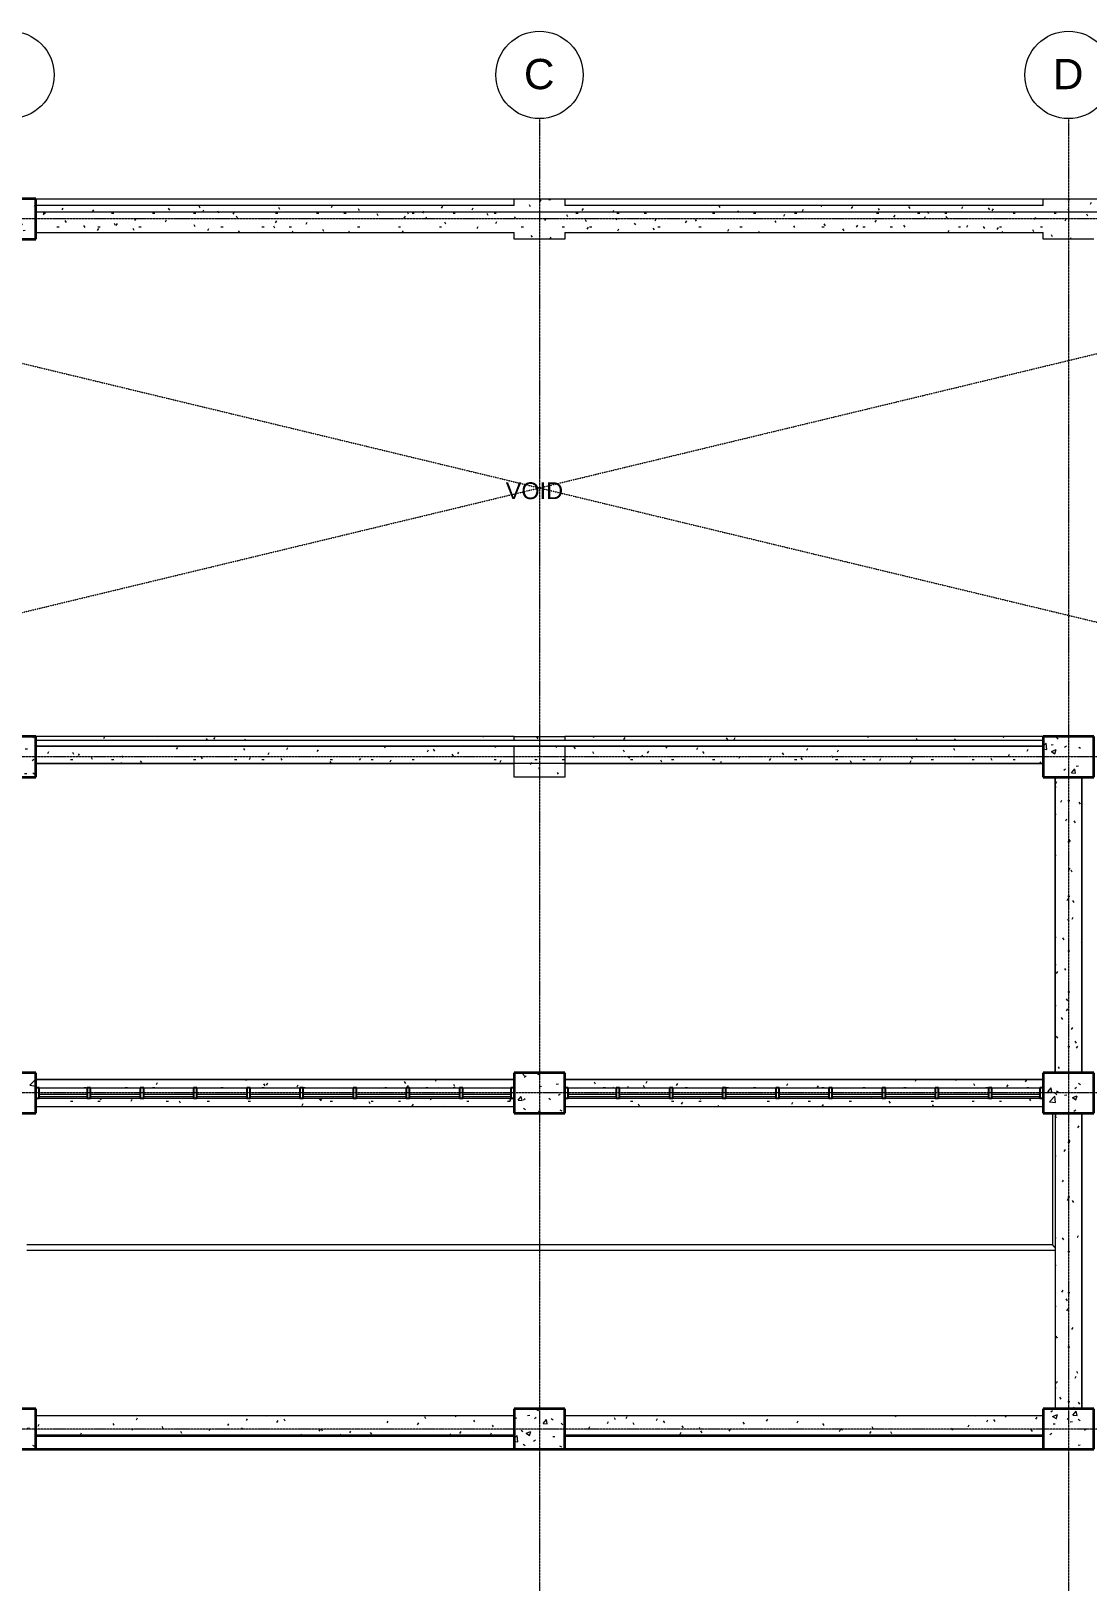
# Model space of a CAD drawing. Header units: millimetres. Extents: x -19238 to 17067, y -6268 to 16930.
# Drawn here: x -6885 to 8835, y -6268 to 16930 of the extents above; entities that cross this region are included whole.
import ezdxf

# ---------------------------------------------------------------- set-up
doc = ezdxf.new("R2010")
doc.units = ezdxf.units.MM
doc.linetypes.add('Dash', pattern=[6, 3, -3])
doc.linetypes.add('Grid Line', pattern=[22.225, 12.7, -3.175, 3.175, -3.175])
for name, color, linetype, lineweight in [('A-DETL-HDLN', 90, 'Dash', 9), ('A-DETL-MBND', 5, 'Continuous', 9), ('A-FLOR', 192, 'Continuous', 9), ('A-FLOR-HRAL', 11, 'Continuous', 9), ('A-GLAZ-CURT', 52, 'Continuous', 9), ('A-GLAZ-CWMG', 51, 'Continuous', 9), ('A-WALL', 113, 'Continuous', 9), ('G-ANNO-TEXT', 231, 'Continuous', 9), ('S-COLS', 52, 'Continuous', 9), ('S-GRID', 1, 'Continuous', 9), ('S-GRID-IDEN', 1, 'Continuous', 9)]:
    doc.layers.add(name, color=color, linetype=linetype, lineweight=lineweight)
doc.styles.add('Arial', font='arial.ttf', dxfattribs={"height": 450})
doc.styles.add('Arial_1', font='arial.ttf', dxfattribs={"height": 250})
pattern_1 = [(0, (0, 0), (812.8, 203.2), [33.528, -576.072, 33.528, -576.072, -3251.2]), (0, (0, 0), (812.8, 203.2), [-1219.2, 33.528, -1185.672, 33.528, -576.072, -1422.4]), (0, (0, 0), (812.8, 203.2), [-3048, 33.528, -372.872, 33.528, -982.472]), (120, (304.8, 101.6), (-582.3764, 602.3054), [33.528, -576.072, 33.528, -576.072, -3251.2]), (120, (304.8, 101.6), (-582.3764, 602.3054), [-1219.2, 33.528, -1185.672, 33.528, -576.072, -1422.4]), (120, (304.8, 101.6), (-582.3764, 602.3054), [-3048, 33.528, -372.872, 33.528, -982.472]), (240, (406.4, 508), (-230.4236, -805.5054), [33.528, -576.072, 33.528, -576.072, -3251.2]), (240, (406.4, 508), (-230.4236, -805.5054), [-1219.2, 33.528, -1185.672, 33.528, -576.072, -1422.4]), (240, (406.4, 508), (-230.4236, -805.5054), [-3048, 33.528, -372.872, 33.528, -982.472])]

# ---------------------------------------------------------------- blocks, each defined once
blk = doc.blocks.new('Top Rail Type - Top Rail_Internal_-369021-Level 4')
at = {"layer": 'A-DETL-MBND'}
for p, q in [((8308, 837), (8308, -1123)), ((8308, -1123), (-6952, -1123)), ((-6952, -1203), (8347, -1203))]:
    blk.add_line(p, q, dxfattribs=at)
blk.add_open_spline([(8308, -1123), (8308, -1123), (8308, -1124), (8311, -1126), (8314, -1130), (8318, -1133), (8321, -1136), (8324, -1140), (8328, -1143), (8331, -1147), (8335, -1151), (8339, -1155), (8343, -1159), (8346, -1161), (8347, -1163)], degree=3, knots=[-1, -1, -1, -1, -0.9333333, -0.8666667, -0.8, -0.7666667, -0.7333333, -0.7, -0.6666667, -0.6333333, -0.6, -0.5666667, -0.5333333, -0.504857, -0.504857, -0.504857, -0.504857], dxfattribs=at)
blk = doc.blocks.new('M_Concrete-Rectangular-Column - 600 x 750mm-V1-Level 4')
at = {"layer": 'S-COLS'}
h = blk.add_hatch(dxfattribs=at)
h.set_pattern_fill('FP_4', color=256, style=0, pattern_type=2)
h.set_pattern_definition([(320, (3862.6, 8547.1), (-63.756, -728.737), [76.2, -838.2]), (265, (3862.6, 8547.1), (764.23, 140.97), [60.96, -670.56]), (10.451, (3857.3, 8486.4), (700.467, -587.77), [64.76, -712.36]), (316.184, (4065.8, 8547.1), (-168.17, -1084.32), [114.3, -1257.3]), (6.636, (4051.8, 8456.8), (989.71, -949.61), [97.14, -1068.54]), (261.184, (4065.8, 8547.1), (989.7, -949.62), [91.44, -1005.84]), (291, (4015, 8445.5), (-409.06, -606.458), [76.2, -838.2]), (236, (4015, 8445.5), (736.753, -247.21), [60.96, -670.56]), (341.451, (3980.94, 8395), (327.685, -853.67), [64.76, -712.36]), (307.5, (3862.63, 8547.13), (338.22, -12.355), [33.528, -628.904, 33.528, -647.192, -673.1]), (307.5, (3862.63, 8547.13), (338.22, -12.355), [-1343.152, 33.528, -639.572]), (277.5, (3862.63, 8547.13), (400.722, -267.279), [33.528, -354.584, 33.528, -613.664, -256.54]), (277.5, (3862.63, 8547.13), (400.722, -267.279), [-1035.304, 33.528, -223.012]), (237.5, (3862.63, 8773.7), (-22.915, -542.363), [33.528, -220.472, 33.528, -1810.512]), (237.5, (3862.63, 8773.7), (-22.915, -542.363), [-287.528, -758.952, 33.528, -1018.032]), (227.5, (3862.63, 8875.3), (101.707, -592.517), [33.528, -296.672, 33.528, -492.76, -746.76]), (227.5, (3862.63, 8875.3), (101.707, -592.517), [-856.49, 33.53, -713.23])])
h.paths.add_polyline_path([(-300, 375), (-300, -375), (300, -375), (300, 375), (12, 375)], flags=0)
at = {"layer": 'S-COLS', "lineweight": 35}
for p, q in [((300, 375), (-300, 375)), ((-300, 375), (-300, -375)), ((300, -375), (300, 375)), ((-300, -375), (300, -375))]:
    blk.add_line(p, q, dxfattribs=at)
blk = doc.blocks.new('M_Concrete-Rectangular-Column - 600 x 750mm-V2-Level 4')
at = {"layer": 'S-COLS'}
h = blk.add_hatch(dxfattribs=at)
h.set_pattern_fill('FP_5', color=256, style=0, pattern_type=2)
h.set_pattern_definition([(320, (3862.6, 677.1), (-63.76, -728.74), [76.2, -838.2]), (265, (3862.6, 677.1), (764.23, 140.97), [60.96, -670.56]), (10.451, (3857.3, 616.4), (700.47, -587.77), [64.76, -712.36]), (316.184, (4065.8, 677.1), (-168.17, -1084.32), [114.3, -1257.3]), (6.636, (4051.8, 586.8), (989.7, -949.6), [97.14, -1068.54]), (261.184, (4065.8, 677.1), (989.7, -949.62), [91.44, -1005.84]), (291, (4015, 575.5), (-409.06, -606.46), [76.2, -838.2]), (236, (4015, 575.5), (736.75, -247.21), [60.96, -670.56]), (341.451, (3980.94, 525), (327.69, -853.67), [64.76, -712.36]), (307.5, (3862.63, 677.13), (338.22, -12.355), [33.528, -628.904, 33.528, -647.192, -673.1]), (307.5, (3862.63, 677.13), (338.22, -12.355), [-1343.15, 33.53, -639.57]), (277.5, (3862.63, 677.13), (400.722, -267.28), [33.528, -354.584, 33.528, -613.664, -256.54]), (277.5, (3862.63, 677.13), (400.722, -267.28), [-1035.304, 33.53, -223.01]), (237.5, (3862.63, 903.7), (-22.915, -542.363), [33.528, -220.472, 33.528, -758.952, -1051.56]), (237.5, (3862.63, 903.7), (-22.915, -542.363), [-1046.48, 33.53, -1018.03]), (227.5, (3862.63, 1005.3), (101.707, -592.517), [33.53, -296.67, 33.53, -492.76, -746.76]), (227.5, (3862.63, 1005.3), (101.707, -592.517), [-856.49, 33.53, -713.23])])
h.paths.add_polyline_path([(-300, 375), (-300, -375), (300, -375), (300, 375), (12, 375)], flags=0)
at = {"layer": 'S-COLS', "lineweight": 35}
for p, q in [((300, 375), (-300, 375)), ((-300, 375), (-300, -375)), ((300, -375), (300, 375)), ((-300, -375), (300, -375))]:
    blk.add_line(p, q, dxfattribs=at)
blk = doc.blocks.new('M_Concrete-Rectangular-Column - 600 x 750mm-V3-Level 4')
at = {"layer": 'S-COLS'}
h = blk.add_hatch(dxfattribs=at)
h.set_pattern_fill('FP_6', color=256, style=0, pattern_type=2)
h.set_pattern_definition([(320, (3862.6, -7192.9), (-63.756, -728.737), [76.2, -838.2]), (265, (3862.6, -7192.9), (764.23, 140.97), [60.96, -670.56]), (10.451, (3857.3, -7253.6), (700.467, -587.77), [64.76, -712.36]), (316.184, (4065.8, -7192.9), (-168.17, -1084.32), [114.3, -1257.3]), (6.636, (4051.8, -7283.2), (989.71, -949.61), [97.14, -1068.54]), (261.184, (4065.8, -7192.9), (989.7, -949.62), [91.44, -1005.84]), (291, (4015, -7294.5), (-409.06, -606.458), [76.2, -838.2]), (236, (4015, -7294.5), (736.75, -247.21), [60.96, -670.56]), (341.451, (3980.94, -7345), (327.685, -853.67), [64.76, -712.36]), (307.5, (3862.63, -7192.87), (338.22, -12.355), [33.528, -628.904, 33.528, -647.192, -673.1]), (307.5, (3862.63, -7192.87), (338.22, -12.355), [-1343.152, 33.528, -639.572]), (277.5, (3862.63, -7192.87), (400.722, -267.279), [33.528, -354.584, 33.528, -613.664, -256.54]), (277.5, (3862.63, -7192.87), (400.722, -267.279), [-1035.304, 33.528, -223.012]), (237.5, (3862.63, -6966.3), (-22.915, -542.363), [33.528, -220.472, 33.528, -1810.512]), (237.5, (3862.63, -6966.3), (-22.915, -542.363), [-287.528, -758.952, 33.528, -1018.032]), (227.5, (3862.63, -6864.7), (101.707, -592.517), [33.528, -296.672, 33.528, -492.76, -746.76]), (227.5, (3862.63, -6864.7), (101.707, -592.517), [-856.49, 33.53, -713.23])])
h.paths.add_polyline_path([(-300, 375), (-300, -375), (300, -375), (300, 375), (12, 375)], flags=0)
at = {"layer": 'S-COLS', "lineweight": 35}
for p, q in [((300, 375), (-300, 375)), ((-300, 375), (-300, -375)), ((300, -375), (300, 375)), ((-300, -375), (300, -375))]:
    blk.add_line(p, q, dxfattribs=at)
blk = doc.blocks.new('M_Concrete-Rectangular-Column - 600 x 750mm-V6-Level 4')
at = {"layer": 'S-COLS'}
h = blk.add_hatch(dxfattribs=at)
h.set_pattern_fill('FP_9', color=256, style=0, pattern_type=2)
h.set_pattern_definition([(320, (-1137.4, 8547.1), (-63.756, -728.737), [76.2, -838.2]), (265, (-1137.4, 8547.1), (764.23, 140.97), [60.96, -670.56]), (10.451, (-1142.7, 8486.4), (700.467, -587.77), [64.76, -712.36]), (316.184, (-934.2, 8547.1), (-168.17, -1084.32), [114.3, -1257.3]), (6.636, (-948.2, 8456.8), (989.71, -949.61), [97.14, -1068.54]), (261.184, (-934.2, 8547.1), (989.7, -949.62), [91.44, -1005.84]), (291, (-985, 8445.5), (-409.06, -606.458), [76.2, -838.2]), (236, (-985, 8445.5), (736.75, -247.21), [60.96, -670.56]), (341.451, (-1019.06, 8395), (327.685, -853.67), [64.76, -712.36]), (307.5, (-1137.37, 8547.13), (338.22, -12.355), [33.528, -628.904, 33.528, -647.192, -673.1]), (307.5, (-1137.37, 8547.13), (338.22, -12.355), [-1343.152, 33.528, -639.572]), (277.5, (-1137.37, 8547.13), (400.722, -267.279), [33.528, -354.584, 33.528, -613.664, -256.54]), (277.5, (-1137.37, 8547.13), (400.722, -267.279), [-1035.304, 33.528, -223.012]), (237.5, (-1137.37, 8773.7), (-22.915, -542.363), [33.528, -220.472, 33.528, -1810.512]), (237.5, (-1137.37, 8773.7), (-22.915, -542.363), [-287.528, -758.952, 33.528, -1018.032]), (227.5, (-1137.37, 8875.3), (101.707, -592.517), [33.528, -296.672, 33.528, -492.76, -746.76]), (227.5, (-1137.37, 8875.3), (101.707, -592.517), [-856.49, 33.53, -713.23])])
h.paths.add_polyline_path([(-300, 375), (-300, -375), (300, -375), (300, 375), (284, 375)], flags=0)
at = {"layer": 'S-COLS', "lineweight": 35}
for p, q in [((300, 375), (-300, 375)), ((-300, 375), (-300, -375)), ((300, -375), (300, 375)), ((-300, -375), (300, -375))]:
    blk.add_line(p, q, dxfattribs=at)
blk = doc.blocks.new('M_Concrete-Rectangular-Column - 600 x 750mm-V7-Level 4')
at = {"layer": 'S-COLS'}
h = blk.add_hatch(dxfattribs=at)
h.set_pattern_fill('FP_10', color=256, style=0, pattern_type=2)
h.set_pattern_definition([(320, (-1137.4, 677.1), (-63.76, -728.74), [76.2, -838.2]), (265, (-1137.4, 677.1), (764.23, 140.97), [60.96, -670.56]), (10.45, (-1142.7, 616.4), (700.47, -587.77), [64.76, -712.36]), (316.184, (-934.2, 677.1), (-168.17, -1084.3), [114.3, -1257.3]), (6.636, (-948.2, 586.8), (989.7, -949.6), [97.14, -1068.54]), (261.184, (-934.2, 677.1), (989.7, -949.6), [91.44, -1005.84]), (291, (-985, 575.5), (-409.06, -606.46), [76.2, -838.2]), (236, (-985, 575.5), (736.75, -247.2), [60.96, -670.56]), (341.45, (-1019.06, 525), (327.7, -853.67), [64.76, -712.36]), (307.5, (-1137.37, 677.13), (338.22, -12.355), [33.53, -628.904, 33.53, -647.19, -673.1]), (307.5, (-1137.37, 677.13), (338.22, -12.355), [-1343.15, 33.53, -639.57]), (277.5, (-1137.37, 677.13), (400.72, -267.28), [33.53, -354.584, 33.53, -613.664, -256.54]), (277.5, (-1137.37, 677.13), (400.72, -267.28), [-1035.3, 33.53, -223.01]), (237.5, (-1137.37, 903.7), (-22.915, -542.363), [33.53, -220.47, 33.53, -1810.51]), (237.5, (-1137.37, 903.7), (-22.915, -542.363), [-287.53, -758.95, 33.53, -1018.03]), (227.5, (-1137.37, 1005.3), (101.71, -592.52), [33.53, -296.67, 33.53, -492.76, -746.76]), (227.5, (-1137.37, 1005.3), (101.71, -592.52), [-856.49, 33.53, -713.23])])
h.paths.add_polyline_path([(-300, -375), (300, -375), (300, 375), (-300, 375)], flags=0)
at = {"layer": 'S-COLS', "lineweight": 35}
for p, q in [((300, 375), (-300, 375)), ((-300, 375), (-300, -375)), ((300, -375), (300, 375)), ((-300, -375), (300, -375))]:
    blk.add_line(p, q, dxfattribs=at)
blk = doc.blocks.new('M_Concrete-Rectangular-Column - 600 x 750mm-V8-Level 4')
at = {"layer": 'S-COLS'}
h = blk.add_hatch(dxfattribs=at)
h.set_pattern_fill('FP_11', color=256, style=0, pattern_type=2)
h.set_pattern_definition([(320, (-1137.4, -7192.9), (-63.756, -728.737), [76.2, -838.2]), (265, (-1137.4, -7192.9), (764.23, 140.97), [60.96, -670.56]), (10.451, (-1142.7, -7253.6), (700.467, -587.77), [64.76, -712.36]), (316.184, (-934.2, -7192.9), (-168.17, -1084.32), [114.3, -1257.3]), (6.636, (-948.2, -7283.2), (989.71, -949.61), [97.14, -1068.54]), (261.184, (-934.2, -7192.9), (989.7, -949.62), [91.44, -1005.84]), (291, (-985, -7294.5), (-409.06, -606.46), [76.2, -838.2]), (236, (-985, -7294.5), (736.75, -247.21), [60.96, -670.56]), (341.451, (-1019.06, -7345), (327.685, -853.67), [64.76, -712.36]), (307.5, (-1137.37, -7192.87), (338.22, -12.355), [33.528, -628.904, 33.528, -647.192, -673.1]), (307.5, (-1137.37, -7192.87), (338.22, -12.355), [-1343.152, 33.528, -639.572]), (277.5, (-1137.37, -7192.87), (400.722, -267.279), [33.528, -354.584, 33.528, -870.204]), (277.5, (-1137.37, -7192.87), (400.722, -267.279), [-421.64, -613.664, 33.528, -223.012]), (237.5, (-1137.37, -6966.3), (-22.915, -542.363), [33.528, -220.472, 33.528, -1810.512]), (237.5, (-1137.37, -6966.3), (-22.915, -542.363), [-287.528, -758.952, 33.528, -1018.032]), (227.5, (-1137.37, -6864.7), (101.707, -592.517), [33.53, -296.67, 33.53, -1239.52]), (227.5, (-1137.37, -6864.7), (101.707, -592.517), [-363.73, -492.76, 33.53, -713.23])])
h.paths.add_polyline_path([(-300, -356), (-300, -375), (300, -375), (300, 375), (-300, 375), (-300, -206)], flags=0)
at = {"layer": 'S-COLS', "lineweight": 35}
for p, q in [((300, 375), (-300, 375)), ((-300, 375), (-300, -375)), ((300, -375), (300, 375)), ((-300, -375), (300, -375))]:
    blk.add_line(p, q, dxfattribs=at)
blk = doc.blocks.new('M_Concrete-Rectangular-Column - 600 x 750mm-V11-Level 4')
at = {"layer": 'S-COLS'}
h = blk.add_hatch(dxfattribs=at)
h.set_pattern_fill('FP_14', color=256, style=0, pattern_type=2)
h.set_pattern_definition([(320, (-6137.4, 8547.1), (-63.756, -728.737), [76.2, -838.2]), (265, (-6137.4, 8547.1), (764.23, 140.97), [60.96, -670.56]), (10.451, (-6142.7, 8486.4), (700.467, -587.77), [64.76, -712.36]), (316.184, (-5934.2, 8547.1), (-168.17, -1084.316), [114.3, -1257.3]), (6.636, (-5948.2, 8456.8), (989.71, -949.61), [97.14, -1068.54]), (261.184, (-5934.2, 8547.1), (989.7, -949.62), [91.44, -1005.84]), (291, (-5985, 8445.5), (-409.06, -606.458), [76.2, -838.2]), (236, (-5985, 8445.5), (736.753, -247.21), [60.96, -670.56]), (341.451, (-6019.06, 8395), (327.685, -853.67), [64.76, -712.36]), (307.5, (-6137.37, 8547.13), (338.22, -12.355), [33.528, -628.904, 33.528, -647.192, -673.1]), (307.5, (-6137.37, 8547.13), (338.22, -12.355), [-1343.152, 33.528, -639.572]), (277.5, (-6137.37, 8547.13), (400.722, -267.279), [33.528, -354.584, 33.528, -613.664, -256.54]), (277.5, (-6137.37, 8547.13), (400.722, -267.279), [-1035.304, 33.528, -223.012]), (237.5, (-6137.37, 8773.7), (-22.9153, -542.3633), [33.528, -220.472, 33.528, -1810.512]), (237.5, (-6137.37, 8773.7), (-22.9153, -542.3633), [-287.528, -758.952, 33.528, -1018.032]), (227.5, (-6137.37, 8875.3), (101.707, -592.517), [33.528, -296.672, 33.528, -492.76, -746.76]), (227.5, (-6137.37, 8875.3), (101.707, -592.517), [-856.488, 33.528, -713.232])])
h.paths.add_polyline_path([(-300, 375), (-300, -375), (300, -375), (300, 375), (-197, 375)], flags=0)
at = {"layer": 'S-COLS', "lineweight": 35}
for p, q in [((300, 375), (-300, 375)), ((-300, 375), (-300, -375)), ((300, -375), (300, 375)), ((-300, -375), (300, -375))]:
    blk.add_line(p, q, dxfattribs=at)
blk = doc.blocks.new('M_Concrete-Rectangular-Column - 600 x 750mm-V12-Level 4')
at = {"layer": 'S-COLS'}
h = blk.add_hatch(dxfattribs=at)
h.set_pattern_fill('FP_15', color=256, style=0, pattern_type=2)
h.set_pattern_definition([(320, (-6137.4, -7192.9), (-63.756, -728.737), [76.2, -838.2]), (265, (-6137.4, -7192.9), (764.23, 140.97), [60.96, -670.56]), (10.451, (-6142.7, -7253.6), (700.467, -587.77), [64.76, -712.36]), (316.184, (-5934.2, -7192.9), (-168.17, -1084.32), [114.3, -1257.3]), (6.636, (-5948.2, -7283.2), (989.71, -949.61), [97.14, -1068.54]), (261.184, (-5934.2, -7192.9), (989.7, -949.62), [91.44, -1005.84]), (291, (-5985, -7294.5), (-409.06, -606.458), [76.2, -838.2]), (236, (-5985, -7294.5), (736.753, -247.21), [60.96, -670.56]), (341.451, (-6019.06, -7345), (327.685, -853.67), [64.76, -712.36]), (307.5, (-6137.37, -7192.87), (338.22, -12.355), [33.528, -628.904, 33.528, -647.192, -673.1]), (307.5, (-6137.37, -7192.87), (338.22, -12.355), [-1343.152, 33.528, -639.572]), (277.5, (-6137.37, -7192.87), (400.722, -267.279), [33.528, -354.584, 33.528, -870.204]), (277.5, (-6137.37, -7192.87), (400.722, -267.279), [-421.64, -613.664, 33.528, -223.012]), (237.5, (-6137.37, -6966.3), (-22.915, -542.363), [33.528, -220.472, 33.528, -1810.512]), (237.5, (-6137.37, -6966.3), (-22.915, -542.363), [-287.528, -758.952, 33.528, -1018.032]), (227.5, (-6137.37, -6864.7), (101.707, -592.517), [33.528, -296.672, 33.528, -1239.52]), (227.5, (-6137.37, -6864.7), (101.707, -592.517), [-363.728, -492.76, 33.528, -713.232])])
h.paths.add_polyline_path([(-300, 375), (-300, -375), (300, -375), (300, 375), (-197, 375)], flags=0)
at = {"layer": 'S-COLS', "lineweight": 35}
for p, q in [((300, 375), (-300, 375)), ((-300, 375), (-300, -375)), ((300, -375), (300, 375)), ((-300, -375), (300, -375))]:
    blk.add_line(p, q, dxfattribs=at)
blk = doc.blocks.new('M_Concrete-Rectangular-Column - 600 x 750mm-V14-Level 4')
at = {"layer": 'S-COLS'}
h = blk.add_hatch(dxfattribs=at)
h.set_pattern_fill('FP_17', color=256, style=0, pattern_type=2)
h.set_pattern_definition([(320, (-14137.4, -7192.9), (-63.756, -728.737), [76.2, -838.2]), (265, (-14137.4, -7192.9), (764.228, 140.97), [60.96, -670.56]), (10.451, (-14142.7, -7253.6), (700.467, -587.77), [64.76, -712.36]), (316.184, (-13934.2, -7192.9), (-168.17, -1084.316), [114.3, -1257.3]), (6.636, (-13948.2, -7283.2), (989.71, -949.61), [97.14, -1068.54]), (261.184, (-13934.2, -7192.9), (989.7, -949.62), [91.44, -1005.84]), (291, (-13985, -7294.5), (-409.06, -606.458), [76.2, -838.2]), (236, (-13985, -7294.5), (736.753, -247.21), [60.96, -670.56]), (341.451, (-14019.06, -7345), (327.685, -853.668), [64.76, -712.36]), (307.5, (-14137.37, -7192.87), (338.22, -12.3547), [33.528, -628.904, 33.528, -1320.292]), (307.5, (-14137.37, -7192.87), (338.22, -12.3547), [-695.96, -647.192, 33.528, -639.572]), (277.5, (-14137.37, -7192.87), (400.722, -267.279), [33.528, -354.584, 33.528, -870.204]), (277.5, (-14137.37, -7192.87), (400.722, -267.279), [-421.64, -613.664, 33.528, -223.012]), (237.5, (-14137.37, -6966.3), (-22.9153, -542.3633), [33.528, -220.472, 33.528, -1810.512]), (237.5, (-14137.37, -6966.3), (-22.9153, -542.3633), [-287.528, -758.952, 33.528, -1018.032]), (227.5, (-14137.37, -6864.7), (101.707, -592.517), [33.528, -296.672, 33.528, -1239.52]), (227.5, (-14137.37, -6864.7), (101.707, -592.517), [-363.728, -492.76, 33.528, -713.232])])
h.paths.add_polyline_path([(-300, 375), (-300, -375), (300, -375), (300, 375), (88, 375)], flags=0)
at = {"layer": 'S-COLS', "lineweight": 35}
for p, q in [((300, 375), (-300, 375)), ((-300, 375), (-300, -375)), ((300, -375), (300, 375)), ((-300, -375), (300, -375))]:
    blk.add_line(p, q, dxfattribs=at)
blk = doc.blocks.new('System Panel - Glazed-373711-Level 4')
at = {"layer": 'A-GLAZ-CURT', "lineweight": 18}
for p, q in [((358, 50), (-358, 50)), ((-358, 50), (-358, 25)), ((-358, 25), (358, 25)), ((358, 25), (358, 50))]:
    blk.add_line(p, q, dxfattribs=at)
blk = doc.blocks.new('Rectangular Mullion - 50mm x 150mm-372709-Level 4')
at = {"layer": 'A-GLAZ-CWMG'}
for p, q in [((15276, 1212), (15992, 1212)), ((15276, 1062), (15992, 1062))]:
    blk.add_line(p, q, dxfattribs=at)
blk = doc.blocks.new('Rectangular Mullion - 50mm x 150mm-373712-Level 4')
at = {"layer": 'A-GLAZ-CWMG', "lineweight": 25}
for p, q in [((-50, 75), (0, 75)), ((-50, -75), (-50, 75)), ((0, -75), (-50, -75))]:
    blk.add_line(p, q, dxfattribs=at)
blk = doc.blocks.new('System Panel - Glazed-373714-Level 4')
at = {"layer": 'A-GLAZ-CURT', "lineweight": 18}
for p, q in [((371, 50), (-371, 50)), ((-371, 50), (-371, 25)), ((-371, 25), (371, 25)), ((371, 25), (371, 50))]:
    blk.add_line(p, q, dxfattribs=at)
blk = doc.blocks.new('Rectangular Mullion - 50mm x 150mm-372710-Level 4')
at = {"layer": 'A-GLAZ-CWMG'}
for p, q in [((14485, 1212), (15226, 1212)), ((14485, 1062), (15226, 1062))]:
    blk.add_line(p, q, dxfattribs=at)
blk = doc.blocks.new('Rectangular Mullion - 50mm x 150mm-373718-Level 4')
at = {"layer": 'A-GLAZ-CWMG', "lineweight": 25}
for p, q in [((0, 75), (-50, 75)), ((-50, 75), (-50, -75)), ((-50, -75), (0, -75))]:
    blk.add_line(p, q, dxfattribs=at)
blk = doc.blocks.new('Rectangular Mullion - 50mm x 150mm-373709-Level 4')
at = {"layer": 'A-GLAZ-CWMG', "lineweight": 25}
for p, q in [((-25, 75), (25, 75)), ((-25, -75), (-25, 75)), ((25, 75), (25, -75)), ((25, -75), (-25, -75))]:
    blk.add_line(p, q, dxfattribs=at)
blk = doc.blocks.new('Top Rail Type - Top Rail_Internal_-374744-Level 4')
at = {"layer": 'A-FLOR-HRAL'}
for p, q in [((8172, 6378), (-6818, 6378)), ((-6818, 6298), (8172, 6298))]:
    blk.add_line(p, q, dxfattribs=at)
blk = doc.blocks.new('Top Rail Type - Top Rail_Internal_-V18-Level 4')
at = {"layer": 'A-FLOR-HRAL'}
for p, q in [((8172, 6379), (-6818, 6379)), ((8172, 6297), (-6818, 6297))]:
    blk.add_line(p, q, dxfattribs=at)
blk = doc.blocks.new('Grid - M_Grid Head - Circle-45800-Level 4')
at = {"layer": 'S-GRID-IDEN'}
blk.add_circle((0, 0), 6.5, dxfattribs=at)

msp = doc.modelspace()

# ---------------------------------------------------------------- hatches: boundary and pattern name
at = {"layer": 'A-DETL-MBND'}
h = msp.add_hatch(dxfattribs=at)
h.set_pattern_fill('FP_2', color=256, style=0, pattern_type=2)
h.set_pattern_definition(pattern_1)
h.paths.add_polyline_path([(302, 13837), (1052, 13837), (1052, 14437), (302, 14437), (302, 13937)], flags=0)
h = msp.add_hatch(dxfattribs=at)
h.set_pattern_fill('FP_2', color=256, style=0, pattern_type=2)
h.set_pattern_definition(pattern_1)
h.paths.add_polyline_path([(8172, 13837), (8922, 13837), (8922, 14437), (8172, 14437), (8172, 13937)], flags=0)
h = msp.add_hatch(dxfattribs=at)
h.set_pattern_fill('FP_2', color=256, style=0, pattern_type=2)
h.set_pattern_definition(pattern_1)
h.paths.add_polyline_path([(-5634, 13937), (302, 13937), (302, 14337), (-6818, 14337), (-6818, 13937)], flags=0)
h = msp.add_hatch(dxfattribs=at)
h.set_pattern_fill('FP_2', color=256, style=0, pattern_type=2)
h.set_pattern_definition(pattern_1)
h.paths.add_polyline_path([(8172, 13937), (8172, 14337), (1052, 14337), (1052, 13937)], flags=0)
h = msp.add_hatch(dxfattribs=at)
h.set_pattern_fill('FP_2', color=256, style=0, pattern_type=2)
h.set_pattern_definition(pattern_1)
h.paths.add_polyline_path([(-3229, 6037), (302, 6037), (302, 6297), (-6818, 6297), (-6818, 6037), (-3529, 6037)], flags=0)
h.paths.add_polyline_path([(-1575, 6379), (302, 6379), (302, 6437), (-6818, 6437), (-6818, 6379), (-1726, 6379)], flags=0)
h = msp.add_hatch(dxfattribs=at)
h.set_pattern_fill('FP_1', color=256, style=0, pattern_type=2)
h.set_pattern_definition(pattern_1)
h.paths.add_polyline_path([(302, 5837), (1052, 5837), (1052, 6297), (302, 6297), (302, 5940)], flags=0)
h.paths.add_polyline_path([(379, 6379), (1052, 6379), (1052, 6437), (302, 6437), (302, 6379)], flags=0)
h = msp.add_hatch(dxfattribs=at)
h.set_pattern_fill('FP_2', color=256, style=0, pattern_type=2)
h.set_pattern_definition(pattern_1)
h.paths.add_polyline_path([(5790, 6037), (8172, 6037), (8172, 6297), (1052, 6297), (1052, 6037), (5189, 6037)], flags=0)
h.paths.add_polyline_path([(3235, 6379), (8172, 6379), (8172, 6437), (1052, 6437), (1052, 6379), (3085, 6379)], flags=0)
h = msp.add_hatch(dxfattribs=at)
h.set_pattern_fill('FP_2', color=256, style=0, pattern_type=2)
h.set_pattern_definition(pattern_1)
h.paths.add_polyline_path([(8747, 1437), (8747, 5837), (8347, 5837), (8347, 1437)], flags=0)
h = msp.add_hatch(dxfattribs=at)
h.set_pattern_fill('FP_2', color=256, style=0, pattern_type=2)
h.set_pattern_definition(pattern_1)
h.paths.add_polyline_path([(-6818, 937), (302, 937), (302, 1062), (-6818, 1062)], flags=0)
h.paths.add_polyline_path([(-6818, 1212), (302, 1212), (302, 1337), (-6818, 1337)], flags=0)
h = msp.add_hatch(dxfattribs=at)
h.set_pattern_fill('FP_2', color=256, style=0, pattern_type=2)
h.set_pattern_definition(pattern_1)
h.paths.add_polyline_path([(1052, 937), (8172, 937), (8172, 1062), (1052, 1062)], flags=0)
h.paths.add_polyline_path([(4242, 1212), (8172, 1212), (8172, 1337), (1052, 1337), (1052, 1212), (4192, 1212)], flags=0)
h = msp.add_hatch(dxfattribs=at)
h.set_pattern_fill('FP_2', color=256, style=0, pattern_type=2)
h.set_pattern_definition(pattern_1)
h.paths.add_polyline_path([(8747, -3563), (8747, 837), (8347, 837), (8347, -3563)], flags=0)
h = msp.add_hatch(dxfattribs=at)
h.set_pattern_fill('FP_2', color=256, style=0, pattern_type=2)
h.set_pattern_definition(pattern_1)
h.paths.add_polyline_path([(-6818, -3963), (302, -3963), (302, -3663), (-6818, -3663), (-6818, -3850)], flags=0)
h = msp.add_hatch(dxfattribs=at)
h.set_pattern_fill('FP_2', color=256, style=0, pattern_type=2)
h.set_pattern_definition(pattern_1)
h.paths.add_polyline_path([(8172, -3963), (8172, -3663), (1052, -3663), (1052, -3963), (3987, -3963)], flags=0)

# ---------------------------------------------------------------- linework, layer by layer
at = {"layer": 'A-DETL-HDLN'}
for p, q in [((-14688, 13837), (16042, 6437)), ((-14688, 6437), (16042, 13837))]:
    msp.add_line(p, q, dxfattribs=at)
at = {"layer": 'A-DETL-MBND'}
for p, q in [((-6818, 14437), (16792, 14437)), ((302, 14337), (302, 14437)), ((302, 14437), (1052, 14437)), ((1052, 14437), (1052, 14337)), ((8172, 14337), (8172, 14437)), ((8172, 14437), (8922, 14437)), ((302, 14337), (-6818, 14337)), ((16592, 14237), (-6818, 14237)), ((8172, 14337), (1052, 14337)), ((-6818, 13937), (302, 13937)), ((302, 13837), (302, 13937)), ((1052, 13937), (8172, 13937)), ((1052, 13937), (1052, 13837)), ((8172, 13837), (8172, 13937)), ((1052, 13837), (302, 13837)), ((8922, 13837), (8172, 13837)), ((302, 6437), (-6818, 6437)), ((302, 6379), (302, 6437)), ((302, 6437), (1052, 6437)), ((302, 6379), (302, 6437)), ((302, 5837), (302, 6297)), ((302, 6037), (302, 6297)), ((1052, 6437), (1052, 6379)), ((1052, 6437), (1052, 6379)), ((8172, 6437), (1052, 6437)), ((1052, 6297), (1052, 5837)), ((1052, 6297), (1052, 6037)), ((-6818, 6037), (302, 6037)), ((1052, 6037), (8172, 6037)), ((1052, 5837), (302, 5837)), ((8347, 5837), (8347, 1437)), ((8747, 1437), (8747, 5837)), ((302, 1337), (-6818, 1337)), ((8172, 1337), (1052, 1337)), ((-6818, 937), (302, 937)), ((1052, 937), (8172, 937)), ((8347, 837), (8347, -3563)), ((8747, -3563), (8747, 837)), ((302, -3663), (-6818, -3663)), ((8172, -3663), (1052, -3663))]:
    msp.add_line(p, q, dxfattribs=at)
at = {"layer": 'A-FLOR'}
for p, q in [((8172, 6037), (-6818, 6037)), ((8347, 1437), (8347, 5837)), ((8747, 5837), (8747, 1437)), ((-6818, 1337), (302, 1337)), ((1052, 1337), (8172, 1337)), ((8747, 837), (8747, -3563))]:
    msp.add_line(p, q, dxfattribs=at)
at = {"layer": 'A-WALL', "lineweight": 35}
for p, q in [((302, -3963), (-6818, -3963)), ((-6818, -4163), (302, -4163)), ((8172, -3963), (1052, -3963)), ((1052, -4163), (8172, -4163))]:
    msp.add_line(p, q, dxfattribs=at)
at = {"layer": 'S-GRID', "linetype": 'Grid Line'}
for p, q in [((677, 15630), (677, -6268)), ((8547, 15630), (8547, -6268)), ((16679, 14137), (-17938, 14137)), ((16679, 6137), (-17938, 6137)), ((16679, 1137), (-17938, 1137)), ((16679, -3863), (-17938, -3863))]:
    msp.add_line(p, q, dxfattribs=at)

# ---------------------------------------------------------------- block references
at = {"layer": 'A-FLOR-HRAL'}
for name in ['Top Rail Type - Top Rail_Internal_-V18-Level 4', 'Top Rail Type - Top Rail_Internal_-374744-Level 4', 'Top Rail Type - Top Rail_Internal_-369021-Level 4']:
    msp.add_blockref(name, (0, 0), dxfattribs=at)
at = {"layer": 'A-GLAZ-CURT', "rotation": 180}
for name, p in [('System Panel - Glazed-373711-Level 4', (-6410, 1137)), ('System Panel - Glazed-373714-Level 4', (-5631, 1137)), ('System Panel - Glazed-373714-Level 4', (-4840, 1137)), ('System Panel - Glazed-373714-Level 4', (-4049, 1137)), ('System Panel - Glazed-373714-Level 4', (-3258, 1137)), ('System Panel - Glazed-373714-Level 4', (-2467, 1137)), ('System Panel - Glazed-373714-Level 4', (-1676, 1137)), ('System Panel - Glazed-373714-Level 4', (-885, 1137)), ('System Panel - Glazed-373711-Level 4', (-106, 1137)), ('System Panel - Glazed-373711-Level 4', (1460, 1137)), ('System Panel - Glazed-373714-Level 4', (2239, 1137)), ('System Panel - Glazed-373714-Level 4', (3030, 1137)), ('System Panel - Glazed-373714-Level 4', (3821, 1137)), ('System Panel - Glazed-373714-Level 4', (4612, 1137)), ('System Panel - Glazed-373714-Level 4', (5403, 1137)), ('System Panel - Glazed-373714-Level 4', (6194, 1137)), ('System Panel - Glazed-373714-Level 4', (6985, 1137)), ('System Panel - Glazed-373711-Level 4', (7764, 1137))]:
    msp.add_blockref(name, p, dxfattribs=at)
at = {"layer": 'A-GLAZ-CWMG', "extrusion": (0, 0, -1)}
for name, p in [('Rectangular Mullion - 50mm x 150mm-373712-Level 4', (6818, 1137)), ('Rectangular Mullion - 50mm x 150mm-373709-Level 4', (6027, 1137)), ('Rectangular Mullion - 50mm x 150mm-373709-Level 4', (5236, 1137)), ('Rectangular Mullion - 50mm x 150mm-373709-Level 4', (4445, 1137)), ('Rectangular Mullion - 50mm x 150mm-373709-Level 4', (3653, 1137)), ('Rectangular Mullion - 50mm x 150mm-373709-Level 4', (2862, 1137)), ('Rectangular Mullion - 50mm x 150mm-373709-Level 4', (2071, 1137)), ('Rectangular Mullion - 50mm x 150mm-373709-Level 4', (1280, 1137)), ('Rectangular Mullion - 50mm x 150mm-373709-Level 4', (489, 1137)), ('Rectangular Mullion - 50mm x 150mm-373712-Level 4', (-1052, 1137)), ('Rectangular Mullion - 50mm x 150mm-373709-Level 4', (-1843, 1137)), ('Rectangular Mullion - 50mm x 150mm-373709-Level 4', (-2634, 1137)), ('Rectangular Mullion - 50mm x 150mm-373709-Level 4', (-3425, 1137)), ('Rectangular Mullion - 50mm x 150mm-373709-Level 4', (-4217, 1137)), ('Rectangular Mullion - 50mm x 150mm-373709-Level 4', (-5008, 1137)), ('Rectangular Mullion - 50mm x 150mm-373709-Level 4', (-5799, 1137)), ('Rectangular Mullion - 50mm x 150mm-373709-Level 4', (-6590, 1137)), ('Rectangular Mullion - 50mm x 150mm-373709-Level 4', (-7381, 1137))]:
    msp.add_blockref(name, p, dxfattribs=at)
at = {"layer": 'A-GLAZ-CWMG'}
for name, p in [('Rectangular Mullion - 50mm x 150mm-372709-Level 4', (-22044, 0)), ('Rectangular Mullion - 50mm x 150mm-372710-Level 4', (-20487, 0)), ('Rectangular Mullion - 50mm x 150mm-372710-Level 4', (-19696, 0)), ('Rectangular Mullion - 50mm x 150mm-372710-Level 4', (-18904, 0)), ('Rectangular Mullion - 50mm x 150mm-372710-Level 4', (-18113, 0)), ('Rectangular Mullion - 50mm x 150mm-372710-Level 4', (-17322, 0)), ('Rectangular Mullion - 50mm x 150mm-372710-Level 4', (-16531, 0)), ('Rectangular Mullion - 50mm x 150mm-372710-Level 4', (-15740, 0)), ('Rectangular Mullion - 50mm x 150mm-372709-Level 4', (-15740, 0)), ('Rectangular Mullion - 50mm x 150mm-373718-Level 4', (302, 1137)), ('Rectangular Mullion - 50mm x 150mm-372709-Level 4', (-14174, 0)), ('Rectangular Mullion - 50mm x 150mm-372710-Level 4', (-12617, 0)), ('Rectangular Mullion - 50mm x 150mm-372710-Level 4', (-11826, 0)), ('Rectangular Mullion - 50mm x 150mm-372710-Level 4', (-11034, 0)), ('Rectangular Mullion - 50mm x 150mm-372710-Level 4', (-10243, 0)), ('Rectangular Mullion - 50mm x 150mm-372710-Level 4', (-9452, 0)), ('Rectangular Mullion - 50mm x 150mm-372710-Level 4', (-8661, 0)), ('Rectangular Mullion - 50mm x 150mm-372710-Level 4', (-7870, 0)), ('Rectangular Mullion - 50mm x 150mm-372709-Level 4', (-7870, 0)), ('Rectangular Mullion - 50mm x 150mm-373718-Level 4', (8172, 1137))]:
    msp.add_blockref(name, p, dxfattribs=at)
at = {"layer": 'S-COLS', "rotation": 90.0000000000001}
for name, p in [('M_Concrete-Rectangular-Column - 600 x 750mm-V14-Level 4', (-7193, 14137)), ('M_Concrete-Rectangular-Column - 600 x 750mm-V12-Level 4', (-7193, 6137)), ('M_Concrete-Rectangular-Column - 600 x 750mm-V11-Level 4', (8547, 6137)), ('M_Concrete-Rectangular-Column - 600 x 750mm-V8-Level 4', (-7193, 1137)), ('M_Concrete-Rectangular-Column - 600 x 750mm-V7-Level 4', (677, 1137)), ('M_Concrete-Rectangular-Column - 600 x 750mm-V6-Level 4', (8547, 1137)), ('M_Concrete-Rectangular-Column - 600 x 750mm-V3-Level 4', (-7193, -3863)), ('M_Concrete-Rectangular-Column - 600 x 750mm-V2-Level 4', (677, -3863)), ('M_Concrete-Rectangular-Column - 600 x 750mm-V1-Level 4', (8547, -3863))]:
    msp.add_blockref(name, p, dxfattribs=at)
at = {"layer": 'S-GRID-IDEN', "xscale": 99.99999999999993, "yscale": 99.99999999999993, "zscale": 99.99999999999993, "rotation": 180}
for p in [(-7193, 16280), (677, 16280), (8547, 16280)]:
    msp.add_blockref('Grid - M_Grid Head - Circle-45800-Level 4', p, dxfattribs=at)

# ---------------------------------------------------------------- texts
at = {"layer": 'G-ANNO-TEXT', "color": 7, "insert": (175, 10220), "char_height": 250, "width": 1034.18, "attachment_point": 1, "style": 'Arial_1'}
msp.add_mtext('VOID', dxfattribs=at)
at = {"layer": 'S-GRID-IDEN', "char_height": 450, "width": 553.16, "attachment_point": 1, "style": 'Arial'}
for s, insert in [('\\fArial|b0|i0|c136|p34|;C', (446, 16518)), ('\\fArial|b0|i0|c136|p34|;D', (8316, 16518))]:
    msp.add_mtext(s, dxfattribs=dict(at, insert=insert))

doc.saveas('drawing.dxf')
